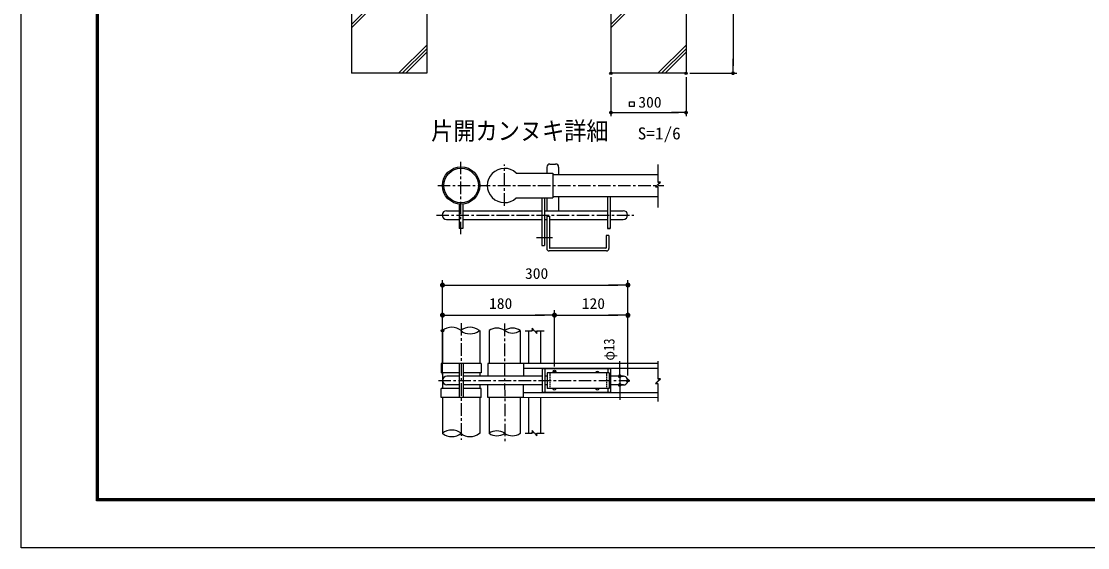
# Model space of a CAD drawing. Units: millimetres, scale not verified, with parts at other scales. Extents: x -4455 to 4455, y -3150 to 3150.
# Drawn here: x -4455 to -199, y -3150 to -1048 of the extents above; entities that cross this region are included whole.
import ezdxf
from ezdxf.enums import TextEntityAlignment as Align

# ---------------------------------------------------------------- set-up
doc = ezdxf.new("R2010")
doc.units = ezdxf.units.MM
doc.header["$LTSCALE"] = 20
doc.header["$PDMODE"] = 32
doc.header["$PDSIZE"] = 10
doc.linetypes.add('USER2', pattern=[0.375, 0.25, -0.125])
doc.linetypes.add('USER5', pattern=[4, 2.5, -0.5, 0.5, -0.5])
for name, color, linetype, lineweight in [('0-2_4基礎', 4, 'Continuous', 25), ('0-5_5寸法', 1, 'Continuous', 25), ('0-6_SUNPOU', 1, 'Continuous', 25), ('0-8_1', 7, 'Continuous', 25), ('0-A_0', 4, 'Continuous', 25), ('0-B_KOUZOU', 1, 'USER5', 25)]:
    doc.layers.add(name, color=color, linetype=linetype, lineweight=lineweight)
doc.layers.add('0-7_DEFPOINTS', color=7, linetype='Continuous')
doc.layers.add('0-C_7詳細', color=7, linetype='Continuous')
doc.styles.add('ＭＳ ゴシック', font='')
doc.styles.get('ＭＳ ゴシック').set_extended_font_data('MS Gothic')

# ---------------------------------------------------------------- blocks, each defined once
blk = doc.blocks.new('M1')
at = {"layer": '0-6_SUNPOU'}
blk.add_line((-5, 0), (-38.58, 0), dxfattribs=at)
for points in [[(0, 0), (-5, 0), (-4.96, 0.63)], [(0, 0), (-4.96, -0.63), (-5, 0)], [(0, 0), (-4.96, 0.63), (-4.84, 1.24)], [(0, 0), (-4.84, -1.24), (-4.96, -0.63)], [(0, 0), (-4.84, 1.24), (-4.65, 1.84)], [(0, 0), (-4.65, -1.84), (-4.84, -1.24)], [(0, 0), (-4.65, 1.84), (-4.38, 2.41)], [(0, 0), (-4.38, -2.41), (-4.65, -1.84)], [(0, 0), (-4.38, 2.41), (-4.05, 2.94)], [(0, 0), (-4.05, -2.94), (-4.38, -2.41)], [(0, 0), (-4.05, 2.94), (-3.64, 3.42)], [(0, 0), (-3.64, -3.42), (-4.05, -2.94)], [(0, 0), (-3.64, 3.42), (-3.19, 3.85)], [(0, 0), (-3.19, -3.85), (-3.64, -3.42)], [(0, 0), (-3.19, 3.85), (-2.68, 4.22)], [(0, 0), (-2.68, -4.22), (-3.19, -3.85)], [(0, 0), (-2.68, 4.22), (-2.13, 4.52)], [(0, 0), (-2.13, -4.52), (-2.68, -4.22)], [(0, 0), (-2.13, 4.52), (-1.55, 4.76)], [(0, 0), (-1.55, -4.76), (-2.13, -4.52)], [(0, 0), (-1.55, 4.76), (-0.94, 4.91)], [(0, 0), (-0.94, -4.91), (-1.55, -4.76)], [(0, 0), (-0.94, 4.91), (-0.31, 4.99)], [(0, 0), (-0.31, -4.99), (-0.94, -4.91)], [(0, 0), (-0.31, 4.99), (0.31, 4.99)], [(0, 0), (0.31, -4.99), (-0.31, -4.99)], [(0, 0), (0.31, 4.99), (0.94, 4.91)], [(0, 0), (0.94, 4.91), (1.55, 4.76)], [(0, 0), (1.55, 4.76), (2.13, 4.52)], [(0, 0), (2.13, 4.52), (2.68, 4.22)], [(0, 0), (2.68, 4.22), (3.19, 3.85)], [(0, 0), (3.19, 3.85), (3.64, 3.42)], [(0, 0), (3.64, 3.42), (4.05, 2.94)], [(0, 0), (4.05, 2.94), (4.38, 2.41)], [(0, 0), (4.38, 2.41), (4.65, 1.84)], [(0, 0), (4.65, 1.84), (4.84, 1.24)], [(0, 0), (4.84, 1.24), (4.96, 0.63)], [(0, 0), (4.96, 0.63), (5, 0)], [(0, 0), (0.94, -4.91), (0.31, -4.99)], [(0, 0), (1.55, -4.76), (0.94, -4.91)], [(0, 0), (2.13, -4.52), (1.55, -4.76)], [(0, 0), (2.68, -4.22), (2.13, -4.52)], [(0, 0), (3.19, -3.85), (2.68, -4.22)], [(0, 0), (3.64, -3.42), (3.19, -3.85)], [(0, 0), (4.05, -2.94), (3.64, -3.42)], [(0, 0), (4.38, -2.41), (4.05, -2.94)], [(0, 0), (4.65, -1.84), (4.38, -2.41)], [(0, 0), (4.84, -1.24), (4.65, -1.84)], [(0, 0), (4.96, -0.63), (4.84, -1.24)], [(0, 0), (5, 0), (4.96, -0.63)]]:
    blk.add_solid(points, dxfattribs=at)

msp = doc.modelspace()

# ---------------------------------------------------------------- linework, layer by layer
at = {"layer": '0-2_4基礎', "color": 7}
for p, q in [((-3136.55, -555.61), (-3136.55, -1255.61)), ((-2836.55, -555.61), (-2836.55, -1255.61)), ((-2101.55, -555.61), (-2101.55, -1255.61)), ((-1801.55, -555.61), (-1801.55, -1255.61)), ((-2836.55, -1255.61), (-3136.55, -1255.61)), ((-1801.55, -1255.61), (-2101.55, -1255.61))]:
    msp.add_line(p, q, dxfattribs=at)
at = {"layer": '0-2_4基礎'}
for p, q in [((-3136.55, -1060.68), (-2836.55, -760.68)), ((-2101.55, -1060.68), (-1801.55, -760.68)), ((-3136.55, -1074.82), (-2836.55, -774.82)), ((-2101.55, -1074.82), (-1801.55, -774.82)), ((-2948.8, -1255.61), (-2836.55, -1143.36)), ((-1913.8, -1255.61), (-1801.55, -1143.36)), ((-2934.66, -1255.61), (-2836.55, -1157.5)), ((-2920.52, -1255.61), (-2836.55, -1171.64)), ((-1899.66, -1255.61), (-1801.55, -1157.5)), ((-1885.52, -1255.61), (-1801.55, -1171.64))]:
    msp.add_line(p, q, dxfattribs=at)
at = {"layer": '0-5_5寸法'}
for p, q in [((-1614.18, -585.61), (-1614.18, -1225.61)), ((-2101.55, -1270.61), (-2101.55, -1427.43)), ((-1801.55, -1270.61), (-1801.55, -1427.43)), ((-1786.55, -1255.61), (-1599.18, -1255.61)), ((-2071.55, -1412.43), (-1831.55, -1412.43))]:
    msp.add_line(p, q, dxfattribs=at)
at = {"layer": '0-5_5寸法', "color": 3}
msp.add_lwpolyline([(-2027.59, -1369.36), (-2009.37, -1369.36), (-2009.37, -1388.26), (-2027.59, -1388.26)], close=True, dxfattribs=at)
at = {"layer": '0-7_DEFPOINTS'}
for p in [(-2101.55, -1255.61), (-1801.55, -1255.61), (-1614.18, -1255.61), (-1801.55, -1412.43), (-2033.74, -2101.23), (-2326.78, -2221.23), (-2033.74, -2221.23), (-2033.74, -2225.37), (-2773.81, -2282.94), (-2326.78, -2445.87), (-2033.74, -2482.5)]:
    msp.add_point(p, dxfattribs=at)
at = {"layer": '0-8_1'}
for p, q in [((-2479.59, -1654.1), (-2332.75, -1654.1)), ((-2357.59, -1630.51), (-2357.59, -1654.1)), ((-2345.17, -1618.09), (-2322.82, -1618.09)), ((-2332.75, -1654.1), (-2332.75, -1753.44)), ((-2310.4, -1630.51), (-2310.4, -1660.31)), ((-2332.75, -1660.31), (-1913.71, -1660.31)), ((-2707.75, -1777.8), (-2707.75, -1875.13)), ((-2692.85, -1777.99), (-2692.85, -1875.13)), ((-2479.59, -1753.44), (-2332.75, -1753.44)), ((-2377.46, -1753.44), (-2377.46, -1943.42)), ((-2366.28, -1753.44), (-2366.28, -1943.42)), ((-2357.59, -1753.44), (-2357.59, -1804.35)), ((-2332.75, -1747.23), (-1913.71, -1747.23)), ((-2310.4, -1747.23), (-2310.4, -1804.35)), ((-2115.45, -1747.23), (-2115.45, -1875.13)), ((-2104.28, -1747.23), (-2104.28, -1875.13)), ((-2757.42, -1804.35), (-2707.75, -1804.35)), ((-2692.85, -1804.35), (-2377.46, -1804.35)), ((-2366.28, -1804.35), (-2115.45, -1804.35)), ((-2357.59, -1826.7), (-2357.59, -1954.89)), ((-2357.59, -1826.7), (-2346.41, -1826.7)), ((-2346.41, -1826.7), (-2346.41, -1952.41)), ((-2104.28, -1804.35), (-2089.38, -1804.35)), ((-2089.38, -1804.35), (-2052.12, -1804.35)), ((-2757.42, -1839.12), (-2707.75, -1839.12)), ((-2692.85, -1839.12), (-2377.46, -1839.12)), ((-2366.28, -1839.12), (-2357.59, -1839.12)), ((-2346.41, -1839.12), (-2115.45, -1839.12)), ((-2104.28, -1839.12), (-2089.38, -1839.12)), ((-2089.38, -1839.12), (-2052.12, -1839.12)), ((-2692.85, -1875.13), (-2707.75, -1875.13)), ((-2334.51, -1912.67), (-2398.3, -1912.67)), ((-2109.24, -1902.74), (-2120.42, -1902.74)), ((-2120.42, -1902.74), (-2120.42, -1952.41)), ((-2109.24, -1902.74), (-2109.24, -1954.89)), ((-2377.46, -1943.42), (-2366.28, -1943.42)), ((-2121.66, -1953.65), (-2345.17, -1953.65)), ((-2119.18, -1964.82), (-2347.65, -1964.82)), ((-2773.81, -2282.94), (-2773.81, -2414.2)), ((-2624.8, -2282.94), (-2624.8, -2414.2)), ((-2587.55, -2282.94), (-2587.55, -2414.21)), ((-2463.38, -2282.94), (-2463.38, -2414.21)), ((-2429.85, -2283.85), (-2429.85, -2414.21)), ((-2382.66, -2283.85), (-2382.66, -2414.21)), ((-2619.09, -2414.2), (-2779.52, -2414.2)), ((-2779.52, -2414.2), (-2779.52, -2451.46)), ((-2706.75, -2414.2), (-2706.75, -2550.79)), ((-2691.85, -2414.2), (-2691.85, -2550.79)), ((-2619.09, -2414.2), (-2619.09, -2451.46)), ((-2450.96, -2414.21), (-2593.26, -2414.21)), ((-2593.26, -2414.21), (-2593.26, -2465.12)), ((-1913.71, -2414.21), (-2450.96, -2414.21)), ((-2450.96, -2414.21), (-2450.96, -2465.12)), ((-2706.75, -2451.46), (-2779.52, -2451.46)), ((-2773.8, -2451.46), (-2773.8, -2513.54)), ((-2706.75, -2465.12), (-2756.42, -2465.12)), ((-2619.09, -2451.46), (-2691.85, -2451.46)), ((-2376.45, -2465.12), (-2691.85, -2465.12)), ((-2624.8, -2451.46), (-2624.8, -2465.12)), ((-1913.71, -2434.07), (-2450.96, -2434.07)), ((-2103.27, -2435.31), (-2376.45, -2435.31)), ((-2376.45, -2435.31), (-2376.45, -2529.69)), ((-2365.28, -2435.31), (-2365.28, -2529.69)), ((-2356.59, -2465.12), (-2364.04, -2465.12)), ((-2108.24, -2451.46), (-2356.59, -2451.46)), ((-2356.59, -2451.46), (-2356.59, -2513.54)), ((-2114.45, -2435.31), (-2114.45, -2451.46)), ((-2108.24, -2451.46), (-2108.24, -2513.54)), ((-2103.27, -2435.31), (-2103.27, -2529.69)), ((-2051.12, -2465.12), (-2103.27, -2465.12)), ((-2706.75, -2499.88), (-2756.42, -2499.88)), ((-2376.45, -2499.88), (-2691.85, -2499.88)), ((-2624.8, -2499.88), (-2624.8, -2513.54)), ((-2593.26, -2550.79), (-2593.26, -2499.88)), ((-2450.96, -2550.79), (-2450.96, -2499.88)), ((-2356.59, -2499.88), (-2364.04, -2499.88)), ((-2051.12, -2499.88), (-2103.27, -2499.88)), ((-2779.52, -2550.79), (-2779.52, -2513.54)), ((-2706.75, -2513.54), (-2779.52, -2513.54)), ((-2619.09, -2550.79), (-2779.52, -2550.79)), ((-2773.8, -2550.79), (-2773.8, -2694.29)), ((-2619.09, -2513.54), (-2691.85, -2513.54)), ((-2624.8, -2550.79), (-2624.8, -2694.29)), ((-2619.09, -2550.79), (-2619.09, -2513.54)), ((-2450.96, -2550.79), (-2593.26, -2550.79)), ((-2587.55, -2550.79), (-2587.55, -2694.29)), ((-2463.38, -2550.79), (-2463.38, -2694.29)), ((-1913.71, -2530.93), (-2450.96, -2530.93)), ((-1913.71, -2550.8), (-2450.96, -2550.79)), ((-2429.85, -2550.79), (-2429.85, -2692.48)), ((-2382.66, -2550.79), (-2382.66, -2692.48)), ((-2103.27, -2529.69), (-2376.45, -2529.69)), ((-2108.24, -2513.54), (-2356.59, -2513.54)), ((-2114.45, -2513.54), (-2114.45, -2529.69))]:
    msp.add_line(p, q, dxfattribs=at)
at = {"layer": '0-8_1', "linetype": 'USER2'}
for p, q in [((-2345.46, -2451.46), (-2345.46, -2513.54)), ((-2119.47, -2451.46), (-2119.47, -2513.54))]:
    msp.add_line(p, q, dxfattribs=at)
at = {"layer": '0-8_1'}
msp.add_lwpolyline([(-2115.45, -1875.13), (-2104.28, -1875.13), (-2115.45, -1875.13)], dxfattribs=at)
for radius in [74.5, 68.79]:
    msp.add_circle((-2699.34, -1703.77), radius, dxfattribs=at)
for centre, radius, start, end in [((-2526.46, -1703.77), 68.3, 46.65803, 313.34122), ((-2345.17, -1630.51), 12.42, 90, 180), ((-2322.82, -1630.51), 12.42, 0, 90), ((-2757.42, -1821.73), 17.38, 90, 270), ((-2052.12, -1821.74), 17.38, 270, 90), ((-2347.65, -1954.89), 9.93, 180, 270), ((-2345.17, -1952.41), 1.24, 180, 270), ((-2121.66, -1952.41), 1.24, 270, 0), ((-2119.18, -1954.89), 9.93, 270, 0), ((-2756.42, -2482.5), 17.38, 90, 270), ((-2326.78, -2453.32), 7.45, 14.47751, 165.52249), ((-2155.43, -2453.32), 7.45, 14.47751, 165.52249), ((-2051.12, -2482.5), 17.38, 270, 90.00058), ((-2326.78, -2511.68), 7.45, 194.47751, 345.52249), ((-2155.43, -2511.68), 7.45, 194.47751, 345.52249)]:
    msp.add_arc(centre, radius, start, end, dxfattribs=at)
at = {"layer": '0-A_0'}
for p, q in [((-1913.71, -1620.49), (-1913.71, -1690.92)), ((-1913.71, -1699.97), (-1924.11, -1709.01)), ((-1913.71, -1690.92), (-1909.75, -1690.92)), ((-1903.32, -1690.92), (-1913.71, -1690.92)), ((-1913.71, -1699.97), (-1903.32, -1690.92)), ((-1924.11, -1709.01), (-1913.71, -1709.01)), ((-1913.71, -1709.01), (-1917.67, -1709.01)), ((-1913.71, -1709.01), (-1913.71, -1792.11)), ((-2415.92, -2273.46), (-2415.92, -2283.85)), ((-2406.87, -2283.85), (-2415.92, -2273.46)), ((-2406.87, -2283.85), (-2397.83, -2294.25)), ((-2397.83, -2283.85), (-2367.84, -2283.85)), ((-1913.71, -2405.15), (-1913.71, -2475.58)), ((-1913.71, -2484.62), (-1924.11, -2493.67)), ((-1924.11, -2493.67), (-1913.71, -2493.67)), ((-1913.71, -2493.67), (-1917.67, -2493.67)), ((-1913.71, -2475.58), (-1909.75, -2475.58)), ((-1903.32, -2475.58), (-1913.71, -2475.58)), ((-1913.71, -2484.62), (-1903.32, -2475.58)), ((-1913.71, -2493.67), (-1913.71, -2566.12)), ((-2443.13, -2692.48), (-2415.92, -2692.48)), ((-2406.87, -2692.48), (-2415.92, -2682.08)), ((-2406.87, -2692.48), (-2397.83, -2702.87)), ((-2397.83, -2692.48), (-2367.84, -2692.48)), ((-2397.83, -2692.48), (-2397.83, -2696.43)), ((-2397.83, -2702.87), (-2397.83, -2692.48))]:
    msp.add_line(p, q, dxfattribs=at)
at = {"layer": '0-A_0', "color": 1}
for p, q in [((-2773.81, -2458.92), (-2773.81, -2132.27)), ((-2773.81, -2262.94), (-2773.81, -2201.23)), ((-2326.78, -2425.87), (-2326.78, -2201.23)), ((-2326.78, -2425.87), (-2326.78, -2201.23)), ((-2033.74, -2205.37), (-2033.74, -2201.23)), ((-2733.81, -2221.23), (-2366.78, -2221.23)), ((-2286.78, -2221.23), (-2073.74, -2221.23))]:
    msp.add_line(p, q, dxfattribs=at)
at = {"layer": '0-A_0', "color": 3}
msp.add_lwpolyline([(-4454.66, 3150.24), (4455.34, 3150.24), (4455.34, -3149.76), (-4454.66, -3149.76)], close=True, dxfattribs=at)
at = {"layer": '0-A_0', "color": 7}
for points in [[(-4154.66, 2962.74), (4155.34, 2962.74), (4155.34, -2962.26), (-4154.66, -2962.26)], [(-4152.79, 2960.87), (4153.46, 2960.87), (4153.46, -2960.38), (-4152.79, -2960.38)], [(-4150.91, 2958.99), (4151.59, 2958.99), (4151.59, -2958.51), (-4150.91, -2958.51)], [(-4149.04, 2957.12), (4149.71, 2957.12), (4149.71, -2956.63), (-4149.04, -2956.63)], [(-4147.16, 2955.24), (4147.84, 2955.24), (4147.84, -2954.76), (-4147.16, -2954.76)]]:
    msp.add_lwpolyline(points, close=True, dxfattribs=at)
at = {"layer": '0-A_0'}
for points in [[(-2443.13, -2283.85), (-2415.92, -2283.85), (-2415.92, -2279.89)], [(-2397.83, -2294.25), (-2397.83, -2283.85), (-2397.83, -2287.81)], [(-2415.92, -2682.08), (-2415.92, -2692.48), (-2415.92, -2688.52)]]:
    msp.add_lwpolyline(points, dxfattribs=at)
for centre, radius, start, end in [((-2736.57, -2329.6), 59.7, 51.41343, 128.58657), ((-2663.64, -2329.6), 59.7, 51.41343, 128.58657), ((-2663.64, -2236.28), 59.7, 231.41343, 308.58657), ((-2556.5, -2327.42), 54.25, 55.09271, 124.90735), ((-2494.67, -2327.42), 54.25, 55.09271, 124.90735), ((-2494.67, -2238.45), 54.25, 235.09265, 304.90729), ((-2736.57, -2739.81), 59.7, 51.41343, 128.58657), ((-2736.57, -2646.48), 59.7, 231.41343, 308.58657), ((-2663.64, -2646.48), 59.7, 231.41343, 308.58657), ((-2556.5, -2737.63), 54.25, 55.09247, 124.90735), ((-2556.5, -2648.66), 54.25, 235.09289, 304.90753), ((-2494.67, -2648.66), 54.25, 235.09265, 305.23481)]:
    msp.add_arc(centre, radius, start, end, dxfattribs=at)
at = {"layer": '0-B_KOUZOU'}
for p, q in [((-2700.3, -1898.23), (-2700.3, -1608.67)), ((-2525.72, -1784.73), (-2525.72, -1620.25)), ((-2792.81, -1703.77), (-1889.7, -1703.77)), ((-2798, -1821.73), (-2010.27, -1821.73)), ((-2699.34, -2253.23), (-2699.34, -2718.7)), ((-2525.71, -2254.77), (-2525.46, -2725.51)), ((-2790.22, -2482.5), (-2026.02, -2482.5))]:
    msp.add_line(p, q, dxfattribs=at)
at = {"layer": '0-B_KOUZOU', "linetype": 'Continuous'}
for p, q in [((-2773.81, -2262.94), (-2773.81, -2081.23)), ((-2033.74, -2462.5), (-2033.74, -2081.23)), ((-2733.81, -2101.23), (-2073.74, -2101.23)), ((-2066.29, -2435.12), (-2066.29, -2405.12)), ((-2066.41, -2465.12), (-2051.29, -2465.12)), ((-2066.29, -2465.12), (-2066.29, -2499.88)), ((-2066.41, -2499.88), (-2051.29, -2499.88)), ((-2066.29, -2529.88), (-2066.29, -2559.88))]:
    msp.add_line(p, q, dxfattribs=at)

# ---------------------------------------------------------------- block references
at = {"layer": '0-5_5寸法', "xscale": 1.5, "yscale": 1.5}
for p, rotation in [((-1614.18, -1255.61), 270), ((-2101.55, -1412.43), 180)]:
    msp.add_blockref('M1', p, dxfattribs=dict(at, rotation=rotation))
msp.add_blockref('M1', (-1801.55, -1412.43), dxfattribs=at)
at = {"layer": '0-A_0', "xscale": 2, "yscale": 2, "rotation": 180}
for p in [(-2773.81, -2221.23), (-2326.78, -2221.23)]:
    msp.add_blockref('M1', p, dxfattribs=at)
at = {"layer": '0-A_0', "xscale": 2, "yscale": 2}
for p in [(-2326.78, -2221.23), (-2033.74, -2221.23)]:
    msp.add_blockref('M1', p, dxfattribs=at)
at = {"layer": '0-B_KOUZOU'}
for p, xscale, yscale, rotation in [((-2773.81, -2101.23), 2, 2, 180), ((-2066.29, -2465.12), 1.5, 1.5, 270), ((-2066.29, -2499.88), 1.5, 1.5, 90)]:
    msp.add_blockref('M1', p, dxfattribs=dict(at, xscale=xscale, yscale=yscale, rotation=rotation))
at = {"layer": '0-B_KOUZOU', "xscale": 2, "yscale": 2}
msp.add_blockref('M1', (-2033.74, -2101.23), dxfattribs=at)

# ---------------------------------------------------------------- texts
at = {"layer": '0-5_5寸法', "color": 3, "style": 'ＭＳ ゴシック', "width": 1.05}
msp.add_text('300', height=43.26, dxfattribs=at).set_placement((-1992.05, -1405.76), align=Align.BOTTOM_LEFT)
at = {"layer": '0-A_0', "color": 3, "style": 'ＭＳ ゴシック', "width": 1.05}
for s, p in [('180', (-2587.79, -2209.55)), ('120', (-2217.76, -2209.55))]:
    msp.add_text(s, height=43.26, dxfattribs=at).set_placement(p, align=Align.BOTTOM_LEFT)
at = {"layer": '0-A_0', "color": 3, "style": 'ＭＳ ゴシック', "width": 0.85}
msp.add_text('φ13', height=43.26, rotation=90, dxfattribs=at).set_placement((-2074.29, -2402.57), align=Align.BOTTOM_LEFT)
at = {"layer": '0-B_KOUZOU', "color": 3, "style": 'ＭＳ ゴシック', "width": 1.05}
msp.add_text('300', height=43.26, dxfattribs=at).set_placement((-2444.27, -2089.55), align=Align.BOTTOM_LEFT)
at = {"layer": '0-C_7詳細', "style": 'ＭＳ ゴシック', "width": 0.9}
msp.add_text('片開カンヌキ詳細', height=72.14, dxfattribs=at).set_placement((-2819.15, -1543.24), align=Align.BOTTOM_LEFT)
at = {"layer": '0-C_7詳細', "color": 3, "style": 'ＭＳ ゴシック', "width": 1.05}
msp.add_text('S=1/6', height=48.11, dxfattribs=at).set_placement((-1994.59, -1534.2), align=Align.BOTTOM_LEFT)

doc.saveas('drawing.dxf')
